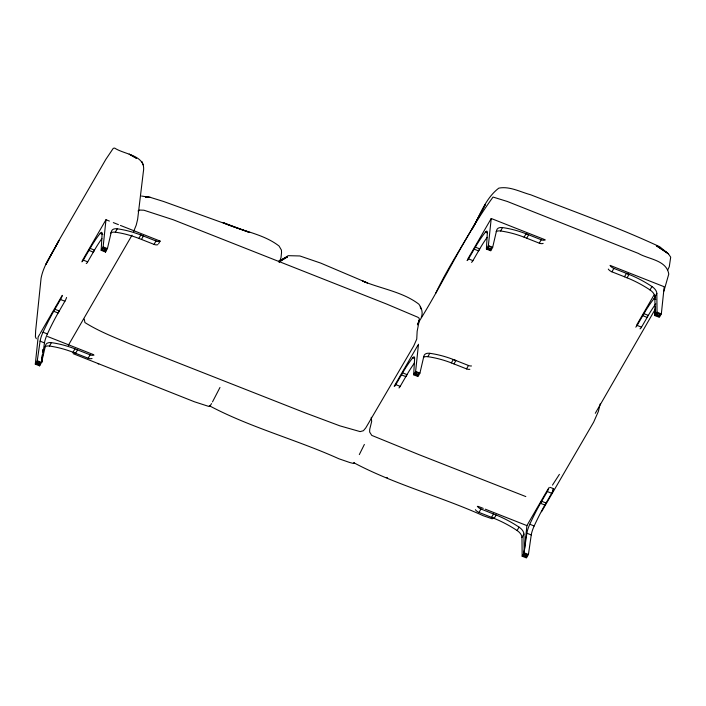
<?xml version="1.0" encoding="UTF-8"?>
<svg xmlns="http://www.w3.org/2000/svg" width="706" height="706" viewBox="0 0 706 706"><rect width="100%" height="100%" fill="white"/><g stroke="black" fill="none" stroke-linecap="round" stroke-linejoin="round"><path stroke-width="1.06" d="M105.626 251.257L105.547 252.033L101.161 250.303L102.105 233.977A9.152 1.871 -68.5 0 0 100.199 233.351A76.036 15.514 -68.5 0 0 90.906 247.021L83.308 260.126A5.154 1.05 -68.5 0 1 81.764 261.776M105.547 252.033L105.671 249.853M423.415 357.368A9.152 5.304 30.1 0 1 427.827 356.698A76.036 44.054 30.1 0 1 449.572 362.222L453.967 363.925L455.935 360.528L451.531 358.825A76.036 44.054 30.1 0 0 429.786 353.309A9.152 5.304 30.1 0 0 423.909 355.983L419.929 373.103L418.049 376.536L413.663 374.807L414.616 358.48A9.152 1.871 -68.5 0 0 412.71 357.854A76.036 15.514 -68.5 0 0 403.408 371.524L395.81 384.629A5.154 1.05 -68.5 0 1 394.186 386.235L417.996 345.075M496.15 231.639A9.152 5.304 30.1 0 1 500.563 230.977A76.036 44.054 30.1 0 1 522.308 236.501L526.702 238.204L528.662 234.807L524.267 233.104A76.036 44.054 30.1 0 0 502.522 227.579A9.152 5.304 30.1 0 0 496.645 230.253L492.664 247.374L490.785 250.806L486.399 249.077L487.343 232.759A9.152 1.871 -68.5 0 0 485.446 232.124A76.036 15.514 -68.5 0 0 476.144 245.794L468.546 258.899A5.154 1.05 -68.5 0 1 467.001 260.549M655.495 306.881L654.991 315.591L659.378 317.321L661.337 313.923L664.196 286.742L610.063 265.385A5.154 2.992 30.1 0 0 613.885 268.421L629.055 274.405L627.087 277.802M94.004 355.056A5.154 2.992 30.1 0 1 90.121 354.827L73.168 348.173A76.036 44.054 30.1 0 0 51.423 342.648A9.152 5.304 30.1 0 0 45.546 345.322L41.557 362.443L39.589 365.84L35.3 364.146L38.159 336.965L39.633 334.423M41.557 362.443L42.36 354.836M42.704 351.57L42.934 349.399M62.331 295.355A5.154 1.05 -68.5 0 1 60.522 299.512L52.924 312.679A76.036 15.514 -68.5 0 0 43.004 332.217A9.152 1.871 -68.5 0 0 40.092 341.175L37.268 360.748L41.645 362.478L42.51 354.315M42.731 352.197L42.951 350.088M101.161 250.303L103.129 246.906L105.988 219.725L109.421 221.084M413.663 374.807L415.631 371.409L418.49 344.228M486.399 249.077L488.367 245.679L491.226 218.498L544.335 239.458M550.115 487.343L553.619 488.728A5.154 1.05 -68.5 0 1 551.686 493.273L544.079 506.44A76.036 15.514 -68.5 0 0 534.168 525.979A9.152 1.871 -68.5 0 0 531.256 534.945L528.423 554.519L526.464 557.917L522.166 556.222L524.134 552.824L526.897 525.608L548.147 488.887M655.512 310.587L654.991 315.591L657.048 312.228L656.836 293.449A9.152 5.304 30.1 0 0 651.965 286.53A76.036 44.054 30.1 0 0 630.837 275.146L626.443 273.381L624.483 276.778L611.917 271.819A5.154 2.992 30.1 0 1 608.298 269.092M655.539 311.275L655.08 315.626L654.868 296.847L656.836 293.449M41.645 362.478L44.478 342.904A9.152 1.871 -68.5 0 1 47.39 333.947A76.036 15.514 -68.5 0 1 57.301 314.408L59.278 310.975L54.892 309.246M528.423 554.519L524.037 552.789L526.87 533.215A9.152 1.871 -68.5 0 1 529.782 524.249A76.036 15.514 -68.5 0 1 539.702 504.711L541.67 501.278L546.056 503.007M600.206 403.867L598.344 411.501L593.64 422.162L541.537 511.753M39.589 365.84L40.092 363.705M105.459 251.998L107.418 248.6L111.407 231.48A9.152 5.304 30.1 0 1 117.284 228.806A76.036 44.054 30.1 0 1 139.029 234.33L143.424 236.025L141.465 239.422L137.061 237.728A76.036 44.054 30.1 0 0 115.325 232.203A9.152 5.304 30.1 0 0 110.48 233.174M421.27 317.382C423.229 312.811 421.676 308.01 418.879 304.189C402.676 291.763 380.993 288.807 362.452 280.979L367.438 282.938L320.727 263.1L299.865 255.96L288.198 255.669L280.909 260.461M663.878 291.225L668.776 274.06C666.455 259.958 648.408 259.34 638.339 253.401L507.323 201.475L493.044 197.053C464.045 236.792 443.703 282.638 417.405 324.204M38.318 364.19L39.121 365.108L40.48 362.725L37.674 361.622C33.703 365.399 39.518 364.64 40.48 362.725M418.852 373.386L417.308 375.769L416.725 374.771L418.852 373.386L416.046 372.274L414.74 374.524L416.69 374.842M491.588 247.656C490.493 255.193 486.002 242.087 491.588 247.656C490.608 249.58 484.801 250.321 488.781 246.553M660.26 314.205L658.795 316.615L658.142 315.591L660.26 314.205L657.454 313.093L656.156 315.344L658.098 315.661M418.72 321.768L419.24 320.268L417.555 324.857M279.205 262.508L280.988 257.725L281.535 252.642L281.438 250.127L279.073 246.041C262.985 233.51 240.993 231.074 222.778 222.452L249.659 232.521L163.554 201.475L150.581 197.451L145.436 196.93M133.637 231.462L136.223 225.126L137.626 219.363L143.336 171.885C146.645 155.108 124.688 154.755 114.654 148.084L113.269 148.322L105.829 159.379L58.677 240.852L45.934 264.362L59.004 240.499C52.791 252.872 43.737 264.344 41.08 278.208L35.653 330.655L35.397 336.833L36.315 338.73M106.341 248.883C105.388 250.798 99.572 251.557 103.535 247.771L106.341 248.883L104.982 251.265L104.179 250.339M527.347 554.801C526.367 556.69 520.631 557.511 524.54 553.689L527.347 554.801L525.988 557.184L525.185 556.257M219.972 387.479L212.497 401.908M364.375 444.445L359.319 454.585M667.585 270.31L669.288 266.683L670.7 257.169L668.388 253.798L659.713 246.756C617.626 227.094 573.81 211.579 530.568 194.741C520.304 191.979 509.697 186.013 498.815 188.131C485.507 198.245 480.177 214.889 472.243 228.92L485.172 204.784C469.975 235.027 450.128 262.729 435.681 293.334M654.991 309.634L595.299 413.284M132.022 235.16L68.341 345.305M639.971 328.793A5.154 1.05 -68.5 0 0 641.525 327.143L649.114 314.038A76.036 15.514 -68.5 0 1 655.75 303.862M40.118 333.567L61.916 295.902M82.231 260.788L105.988 219.725M66.585 297.482A5.154 1.05 -68.5 0 1 64.908 301.241L58.104 312.996L53.727 311.267M86.238 263.514A5.154 1.05 -68.5 0 0 87.694 261.855L94.489 250.1L90.112 248.371M35.3 364.146L37.268 360.748M44.619 347.025A9.152 5.304 30.1 0 1 49.455 346.046L51.423 342.648M115.325 232.203L117.284 228.806M74.951 348.843L72.992 352.241L88.162 358.224A5.154 2.992 30.1 0 0 92.036 358.454M138.853 238.399L140.821 235.001L155.991 240.984A5.154 2.992 30.1 0 0 160.112 241.081L158.638 243.632M77.563 349.876L75.595 353.274L71.2 351.57A76.036 44.054 30.1 0 0 49.455 346.046M88.162 358.224L90.121 354.827M141.465 239.422L154.023 244.382L155.991 240.984M467.469 259.57L491.226 218.498M398.961 387.938A5.154 1.05 -68.5 0 0 400.196 386.358L407 374.604L402.614 372.874M471.476 262.288A5.154 1.05 -68.5 0 0 472.932 260.629L479.736 248.874L475.35 247.144M427.827 356.698L429.786 353.309M500.563 230.977L502.522 227.579M451.355 362.893L453.323 359.504L468.493 365.487A5.154 2.992 30.1 0 0 471.484 365.955M524.09 237.172L526.058 233.774L541.228 239.758A5.154 2.992 30.1 0 0 545.35 239.855M453.967 363.925L466.525 368.885L468.493 365.487M526.702 238.204L539.26 243.155L541.228 239.758M611.917 271.819L613.885 268.421M475.385 509.688A5.154 2.992 30.1 0 0 479.003 512.415L480.971 509.017L497.924 515.742A76.036 44.054 30.1 0 1 519.051 527.135A9.152 5.304 30.1 0 1 523.923 534.045L524.134 552.824M493.529 513.977L491.57 517.374L495.956 519.139A76.036 44.054 30.1 0 1 517.083 530.524A9.152 5.304 30.1 0 1 521.955 537.442L522.166 556.222M496.142 515.009L494.174 518.398L479.003 512.415M654.868 296.847A9.152 5.304 30.1 0 0 649.997 289.928L651.965 286.53M517.083 530.524L519.051 527.135M636.6 325.131L654.03 295.002M635.682 327.072A5.154 1.05 -68.5 0 0 637.139 325.413L643.934 313.658L648.32 315.388M549.109 487.387A5.154 1.05 -68.5 0 1 547.3 491.544L540.496 503.299L544.882 505.028M521.955 537.442L523.923 534.045M552.524 490.608L553.619 488.728M559.408 474.344L552.463 485.11M211.535 403.611L210.079 405.959L208.852 406.444L194.441 401.785L73.124 353.644M279.223 262.023L284.615 257.875L287.192 256.958L280.114 261.458M138.005 211.032L139.523 210.061L143.927 210.22L173.235 219.76L386.729 304.092L417.881 317.259L419.179 318.256L419.276 320.453L417.149 331.308L416.743 339.127L413.725 345.949L365.743 427.942L363.387 430.722L360.122 431.604L339.877 425.85L304.718 412.692L130.169 343.99C114.804 337.53 99.105 331.467 84.932 322.563L84.27 319.147M282.682 259.57L287.192 256.958L278.782 260.999M354.474 462.924L353.256 463.418L349.77 462.518L338.836 458.75C296.511 439.635 250.162 427.457 209.294 405.712M145.533 196.992L150.581 197.451L141.527 196.047M525.811 496.574L418.817 454.585L371.762 435.39L369.662 432.081L369.697 429.425L371.674 421.491L371.25 417.308M492.25 518.839L483.239 515.715C440.915 496.6 394.557 484.422 353.688 462.677M624.483 276.778L628.87 278.543A76.036 44.054 30.1 0 1 649.997 289.928M485.446 232.124L487.193 232.821M647.146 317.409L642.769 315.679L644.728 312.308A76.036 15.514 -68.5 0 1 654.03 298.638L655.786 299.326M488.367 245.679L492.664 247.374M657.048 312.228L661.337 313.923M487.475 248.794L490.282 249.906M656.156 315.344L658.963 316.447M474.176 249.165L478.562 250.895L480.53 247.524A76.036 15.514 -68.5 0 1 487.158 237.357M468.546 258.899L472.932 260.629M637.139 325.413L641.525 327.143M113.331 222.619L118.414 224.632M120.452 225.435L160.112 241.081M100.199 233.351L102.829 234.383M412.71 357.854L414.457 358.542M103.129 246.906L107.418 248.6M415.631 371.409L419.929 373.103M102.238 250.021L104.109 250.754M414.74 374.524L417.546 375.627M88.938 250.392L93.324 252.121L95.292 248.75A76.036 15.514 -68.5 0 1 101.92 238.575M401.44 374.895L405.826 376.625L407.794 373.253A76.036 15.514 -68.5 0 1 414.422 363.078M83.308 260.126L87.694 261.855M395.81 384.629L400.196 386.358M60.522 299.512L64.908 301.241M547.3 491.544L551.686 493.273M43.004 332.217L47.39 333.947M529.782 524.249L534.168 525.979M47.549 336.506L93.236 354.527M478.165 506.387L483.239 508.382M485.278 509.185L526.985 525.643M97.604 363.502L98.761 363.961M386.403 477.441L387.559 477.891M40.092 341.175L44.478 342.904M526.87 533.215L531.256 534.945M36.377 363.864L39.183 364.976M523.243 555.94L524.646 556.487M658.142 315.591L657.454 313.093M525.229 556.187L524.54 553.689M416.725 374.771L416.046 372.274M104.223 250.277L103.535 247.771M38.362 364.12L37.674 361.622M143.256 164.807L141.844 161.436M420.732 308.522L420.335 306.678L420.617 308.787M469.843 369.291A5.154 2.992 30.1 0 1 466.525 368.885M543.143 243.385A5.154 2.992 30.1 0 1 539.26 243.155M480.971 509.017A5.154 2.992 30.1 0 1 477.353 506.29M654.03 298.638A9.152 1.871 -68.5 0 1 655.503 297.623M157.906 244.603A5.154 2.992 30.1 0 1 154.023 244.382M130.319 154.72L129.18 154.164L136.443 158.25L130.319 154.72M665.855 251.971L656.342 245.732L668.388 253.798L665.855 251.971"/></g></svg>
